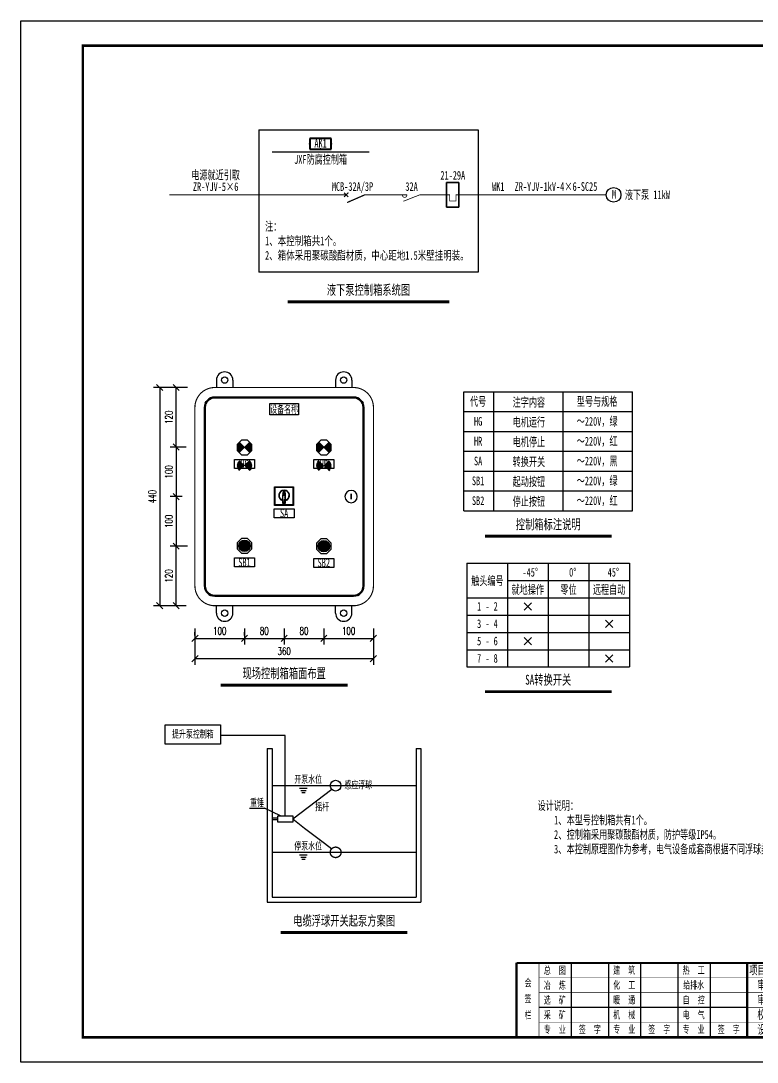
# Model space of a CAD drawing. Header units: millimetres. Extents: x 401220 to 2750366, y -101310 to 943175.
# Drawn here: x 1109105 to 1138805, y 11312 to 53312 of the extents above; entities that cross this region are included whole.
import ezdxf
from ezdxf.enums import TextEntityAlignment as Align

# ---------------------------------------------------------------- set-up
doc = ezdxf.new("R2010")
doc.units = ezdxf.units.MM
for name, pattern in [('事故照明', [800, 600, 0, -200, 0]), ('常规', [20, 10, 0, 10]), ('接地线', [1460, 500, 500, -200, 60, -200])]:
    doc.linetypes.add(name, pattern=pattern)
for name, color, linetype in [('1', 7, 'Continuous'), ('4', 1, 'Continuous'), ('TEXT', 4, 'Continuous'), ('动力平面导线层', 3, '常规'), ('动力平面设备层', 1, 'Continuous'), ('图框', 7, 'Continuous'), ('文字', 7, 'Continuous'), ('标注-照明', 7, 'Continuous'), ('照明平面导线层', 3, 'Continuous'), ('照明平面设备层', 1, 'Continuous'), ('电气-接地设计-接地线', 3, '接地线'), ('高低压系统', 4, 'Continuous')]:
    doc.layers.add(name, color=color, linetype=linetype)
doc.layers.add('CAXA0层', color=7, linetype='Continuous', lineweight=25)
doc.layers.add('SW', color=8, linetype='Continuous', lineweight=20)
doc.styles.add('DIM_FONT', font='txt.shx', dxfattribs={"width": 0.7, "bigfont": 'hzdx.shx'})
doc.styles.add('HZ', font='simsun.ttf', dxfattribs={"width": 0.75})
doc.styles.add('标准', font='NSimSun.ttf', dxfattribs={"width": 0.667})
doc.dimstyles.new('副本 DIM20', dxfattribs={"dimtxt": 300, "dimasz": 2, "dimexe": 250, "dimexo": 300, "dimgap": 150, "dimtad": 1, "dimdec": 4, "dimlfac": 0.05, "dimzin": 0, "dimdsep": 46, "dimtxsty": 'DIM_FONT', "dimblk1": '_DIMX', "dimblk2": '_DIMX', "dimsah": 1, "dimcen": 0.09, "dimadec": 0, "dimazin": 0, "dimtfac": 1, "dimtdec": 4, "dimtix": 1, "dimtmove": 2, "dimatfit": 3, "dimldrblk": '_DIMX', "dimfxl": 250, "dimtolj": 1, "dimtzin": 0, "dimarcsym": 0})

# ---------------------------------------------------------------- blocks, each defined once
blk = doc.blocks.new('_Oblique')
at = {"color": 0, "linetype": 'ByBlock', "lineweight": -2}
blk.add_line((-0.5, -0.5), (0.5, 0.5), dxfattribs=at)
blk = doc.blocks.new('*D156')
at = {"layer": '1', "color": 3, "linetype": 'ByBlock', "lineweight": -2}
for p, q in [((1115446, 38523), (1114459, 38523)), ((1114709, 38523), (1114709, 29723)), ((1115446, 29723), (1114459, 29723))]:
    blk.add_line(p, q, dxfattribs=at)
at = {"layer": 'Defpoints', "color": 0, "linetype": 'ByBlock'}
for p in [(1115746, 38523), (1114709, 29723), (1115746, 29723)]:
    blk.add_point(p, dxfattribs=at)
at = {"layer": '1', "color": 3, "linetype": 'ByBlock', "lineweight": -2, "xscale": 250, "yscale": 250, "zscale": 250}
for p, rotation in [((1114709, 38523), 90), ((1114709, 29723), 270)]:
    blk.add_blockref('_Oblique', p, dxfattribs=dict(at, rotation=rotation))
at = {"layer": '1', "color": 7, "linetype": 'ByBlock', "insert": (1114409, 34123), "char_height": 300, "attachment_point": 5, "rotation": 90, "style": 'DIM_FONT'}
blk.add_mtext('\\A1;440', dxfattribs=at)
blk = doc.blocks.new('_DIMX')
blk.add_line((-150, 0), (150, 0))
at = {"const_width": 50}
blk.add_lwpolyline([(-70, -70), (70, 70)], dxfattribs=at)
blk = doc.blocks.new('*D157')
at = {"layer": '1', "color": 3, "linetype": 'ByBlock', "lineweight": -2}
for p, q in [((1115827, 32123), (1115123, 32123)), ((1115373, 29723), (1115373, 32123)), ((1115769, 29723), (1115123, 29723))]:
    blk.add_line(p, q, dxfattribs=at)
at = {"layer": 'Defpoints', "color": 0, "linetype": 'ByBlock'}
for p in [(1115373, 32123), (1116127, 32123), (1116069, 29723)]:
    blk.add_point(p, dxfattribs=at)
at = {"layer": '1', "color": 3, "linetype": 'ByBlock', "lineweight": -2, "xscale": 250, "yscale": 250, "zscale": 250}
for p, rotation in [((1115373, 32123), 90), ((1115373, 29723), 270)]:
    blk.add_blockref('_Oblique', p, dxfattribs=dict(at, rotation=rotation))
at = {"layer": '1', "color": 7, "linetype": 'ByBlock', "insert": (1115073, 30923), "char_height": 300, "attachment_point": 5, "rotation": 90, "style": 'DIM_FONT'}
blk.add_mtext('\\A1;120', dxfattribs=at)
blk = doc.blocks.new('*D158')
at = {"layer": '1', "color": 3, "linetype": 'ByBlock', "lineweight": -2}
for p, q in [((1115552, 34123), (1115123, 34123)), ((1115373, 34123), (1115373, 32123)), ((1115614, 32123), (1115123, 32123))]:
    blk.add_line(p, q, dxfattribs=at)
at = {"layer": 'Defpoints', "color": 0, "linetype": 'ByBlock'}
for p in [(1115852, 34123), (1115373, 32123), (1115914, 32123)]:
    blk.add_point(p, dxfattribs=at)
at = {"layer": '1', "color": 3, "linetype": 'ByBlock', "lineweight": -2, "xscale": 250, "yscale": 250, "zscale": 250}
for p, rotation in [((1115373, 34123), 90), ((1115373, 32123), 270)]:
    blk.add_blockref('_Oblique', p, dxfattribs=dict(at, rotation=rotation))
at = {"layer": '1', "color": 7, "linetype": 'ByBlock', "insert": (1115073, 33123), "char_height": 300, "attachment_point": 5, "rotation": 90, "style": 'DIM_FONT'}
blk.add_mtext('\\A1;100', dxfattribs=at)
blk = doc.blocks.new('*D159')
at = {"layer": '1', "color": 3, "linetype": 'ByBlock', "lineweight": -2}
for p, q in [((1115552, 36123), (1115123, 36123)), ((1115373, 36123), (1115373, 34123)), ((1115614, 34123), (1115123, 34123))]:
    blk.add_line(p, q, dxfattribs=at)
at = {"layer": 'Defpoints', "color": 0, "linetype": 'ByBlock'}
for p in [(1115852, 36123), (1115373, 34123), (1115914, 34123)]:
    blk.add_point(p, dxfattribs=at)
at = {"layer": '1', "color": 3, "linetype": 'ByBlock', "lineweight": -2, "xscale": 250, "yscale": 250, "zscale": 250}
for p, rotation in [((1115373, 36123), 90), ((1115373, 34123), 270)]:
    blk.add_blockref('_Oblique', p, dxfattribs=dict(at, rotation=rotation))
at = {"layer": '1', "color": 7, "linetype": 'ByBlock', "insert": (1115073, 35123), "char_height": 300, "attachment_point": 5, "rotation": 90, "style": 'DIM_FONT'}
blk.add_mtext('\\A1;100', dxfattribs=at)
blk = doc.blocks.new('*D160')
at = {"layer": '1', "color": 3, "linetype": 'ByBlock', "lineweight": -2}
for p, q in [((1115827, 38523), (1115123, 38523)), ((1115373, 36123), (1115373, 38523)), ((1115769, 36123), (1115123, 36123))]:
    blk.add_line(p, q, dxfattribs=at)
at = {"layer": 'Defpoints', "color": 0, "linetype": 'ByBlock'}
for p in [(1115373, 38523), (1116127, 38523), (1116069, 36123)]:
    blk.add_point(p, dxfattribs=at)
at = {"layer": '1', "color": 3, "linetype": 'ByBlock', "lineweight": -2, "xscale": 250, "yscale": 250, "zscale": 250}
for p, rotation in [((1115373, 38523), 90), ((1115373, 36123), 270)]:
    blk.add_blockref('_Oblique', p, dxfattribs=dict(at, rotation=rotation))
at = {"layer": '1', "color": 7, "linetype": 'ByBlock', "insert": (1115073, 37323), "char_height": 300, "attachment_point": 5, "rotation": 90, "style": 'DIM_FONT'}
blk.add_mtext('\\A1;120', dxfattribs=at)
blk = doc.blocks.new('*D161')
at = {"layer": '1', "color": 3, "linetype": 'ByBlock', "lineweight": -2}
for p, q in [((1119726, 28800), (1119726, 28154)), ((1121327, 28800), (1121327, 28154)), ((1119726, 28404), (1121327, 28404))]:
    blk.add_line(p, q, dxfattribs=at)
at = {"layer": 'Defpoints', "color": 0, "linetype": 'ByBlock'}
for p in [(1119726, 29100), (1121327, 29100), (1121327, 28404)]:
    blk.add_point(p, dxfattribs=at)
at = {"layer": '1', "color": 3, "linetype": 'ByBlock', "lineweight": -2, "xscale": 250, "yscale": 250, "zscale": 250, "rotation": 180}
blk.add_blockref('_Oblique', (1119726, 28404), dxfattribs=at)
at = {"layer": '1', "color": 3, "linetype": 'ByBlock', "lineweight": -2, "xscale": 250, "yscale": 250, "zscale": 250}
blk.add_blockref('_Oblique', (1121327, 28404), dxfattribs=at)
at = {"layer": '1', "color": 7, "linetype": 'ByBlock', "insert": (1120527, 28704), "char_height": 300, "attachment_point": 5, "style": 'DIM_FONT'}
blk.add_mtext('\\A1;80', dxfattribs=at)
blk = doc.blocks.new('*D162')
at = {"layer": '1', "color": 3, "linetype": 'ByBlock', "lineweight": -2}
for p, q in [((1121327, 28800), (1121327, 28154)), ((1123327, 28800), (1123327, 28154)), ((1121327, 28404), (1123327, 28404))]:
    blk.add_line(p, q, dxfattribs=at)
at = {"layer": 'Defpoints', "color": 0, "linetype": 'ByBlock'}
for p in [(1121327, 29100), (1123327, 29100), (1123327, 28404)]:
    blk.add_point(p, dxfattribs=at)
at = {"layer": '1', "color": 3, "linetype": 'ByBlock', "lineweight": -2, "xscale": 250, "yscale": 250, "zscale": 250, "rotation": 180}
blk.add_blockref('_Oblique', (1121327, 28404), dxfattribs=at)
at = {"layer": '1', "color": 3, "linetype": 'ByBlock', "lineweight": -2, "xscale": 250, "yscale": 250, "zscale": 250}
blk.add_blockref('_Oblique', (1123327, 28404), dxfattribs=at)
at = {"layer": '1', "color": 7, "linetype": 'ByBlock', "insert": (1122327, 28704), "char_height": 300, "attachment_point": 5, "style": 'DIM_FONT'}
blk.add_mtext('\\A1;100', dxfattribs=at)
blk = doc.blocks.new('*D163')
at = {"layer": '1', "color": 3, "linetype": 'ByBlock', "lineweight": -2}
for p, q in [((1116127, 28800), (1116127, 27339)), ((1123327, 28800), (1123327, 27339)), ((1116127, 27589), (1123327, 27589))]:
    blk.add_line(p, q, dxfattribs=at)
at = {"layer": 'Defpoints', "color": 0, "linetype": 'ByBlock'}
for p in [(1116127, 29100), (1123327, 29100), (1123327, 27589)]:
    blk.add_point(p, dxfattribs=at)
at = {"layer": '1', "color": 3, "linetype": 'ByBlock', "lineweight": -2, "xscale": 250, "yscale": 250, "zscale": 250, "rotation": 180}
blk.add_blockref('_Oblique', (1116127, 27589), dxfattribs=at)
at = {"layer": '1', "color": 3, "linetype": 'ByBlock', "lineweight": -2, "xscale": 250, "yscale": 250, "zscale": 250}
blk.add_blockref('_Oblique', (1123327, 27589), dxfattribs=at)
at = {"layer": '1', "color": 7, "linetype": 'ByBlock', "insert": (1119727, 27889), "char_height": 300, "attachment_point": 5, "style": 'DIM_FONT'}
blk.add_mtext('\\A1;360', dxfattribs=at)
blk = doc.blocks.new('*D164')
at = {"layer": '1', "color": 3, "linetype": 'ByBlock', "lineweight": -2}
for p, q in [((1116127, 28516), (1116127, 28654)), ((1118127, 28516), (1118127, 28654)), ((1116127, 28404), (1118127, 28404))]:
    blk.add_line(p, q, dxfattribs=at)
at = {"layer": 'Defpoints', "color": 0, "linetype": 'ByBlock'}
for p in [(1116127, 28216), (1118127, 28404), (1118127, 28216)]:
    blk.add_point(p, dxfattribs=at)
at = {"layer": '1', "color": 3, "linetype": 'ByBlock', "lineweight": -2, "xscale": 250, "yscale": 250, "zscale": 250, "rotation": 180}
blk.add_blockref('_Oblique', (1116127, 28404), dxfattribs=at)
at = {"layer": '1', "color": 3, "linetype": 'ByBlock', "lineweight": -2, "xscale": 250, "yscale": 250, "zscale": 250}
blk.add_blockref('_Oblique', (1118127, 28404), dxfattribs=at)
at = {"layer": '1', "color": 7, "linetype": 'ByBlock', "insert": (1117127, 28704), "char_height": 300, "attachment_point": 5, "style": 'DIM_FONT'}
blk.add_mtext('\\A1;100', dxfattribs=at)
blk = doc.blocks.new('*D165')
at = {"layer": '1', "color": 3, "linetype": 'ByBlock', "lineweight": -2}
for p, q in [((1118125, 28800), (1118125, 28154)), ((1119726, 28800), (1119726, 28154)), ((1118125, 28404), (1119726, 28404))]:
    blk.add_line(p, q, dxfattribs=at)
at = {"layer": 'Defpoints', "color": 0, "linetype": 'ByBlock'}
for p in [(1118125, 29100), (1119726, 29100), (1119726, 28404)]:
    blk.add_point(p, dxfattribs=at)
at = {"layer": '1', "color": 3, "linetype": 'ByBlock', "lineweight": -2, "xscale": 250, "yscale": 250, "zscale": 250, "rotation": 180}
blk.add_blockref('_Oblique', (1118125, 28404), dxfattribs=at)
at = {"layer": '1', "color": 3, "linetype": 'ByBlock', "lineweight": -2, "xscale": 250, "yscale": 250, "zscale": 250}
blk.add_blockref('_Oblique', (1119726, 28404), dxfattribs=at)
at = {"layer": '1', "color": 7, "linetype": 'ByBlock', "insert": (1118925, 28704), "char_height": 300, "attachment_point": 5, "style": 'DIM_FONT'}
blk.add_mtext('\\A1;80', dxfattribs=at)
blk = doc.blocks.new('PLA1')
at = {"color": 0, "linetype": 'ByBlock', "lineweight": -2}
for p, q in [((-500, 500), (-500, 0)), ((500, 500), (-500, 500)), ((500, 0), (500, 500)), ((-500, 0), (500, 0))]:
    blk.add_line(p, q, dxfattribs=at)
for p in [(0, 500), (-500, 250), (0, 0), (500, 250)]:
    blk.add_point(p, dxfattribs=at)
blk = doc.blocks.new('JJH')
at = {"color": 3, "linetype": '常规', "lineweight": 35}
for p, q in [((-500, -500), (-500, 0)), ((500, 0), (-500, 0)), ((500, -500), (500, 0)), ((-500, -500), (500, -500))]:
    blk.add_line(p, q, dxfattribs=at)
at = {"color": 3, "linetype": '常规', "lineweight": 35, "const_width": 30}
blk.add_lwpolyline([(0, 100), (0, -125), (-250, -125), (-250, -375), (0, -375), (0, -600)], dxfattribs=at)
blk = doc.blocks.new('GGF')
at = {"layer": '照明平面导线层', "color": 3, "linetype": '常规', "lineweight": 25, "ltscale": 2, "const_width": 30}
for points in [[(0, 0), (0, -365)], [(0, -1065), (-261, -402)], [(0, -365), (0, -544)], [(0, -1065), (0, -1429)]]:
    blk.add_lwpolyline(points, dxfattribs=at)
blk.add_lwpolyline([(0, -544, -1.122007), (0, -365, -1.343832)], format="xyb", dxfattribs=at)
blk = doc.blocks.new('DYDQ0201')
at = {"color": 0}
for points, const_width in [([(0, 0), (0, -3.75)], 0.3), ([(0, -11.25), (-3.11, -4.12)], 0.5), ([(0.86, -4.61), (-0.86, -2.89)], 0.5), ([(-0.86, -4.61), (0.86, -2.89)], 0.5), ([(0, -11.25), (0, -15)], 0.3)]:
    blk.add_lwpolyline(points, dxfattribs=dict(at, const_width=const_width))
blk = doc.blocks.new('3')
at = {"layer": 'TEXT', "color": 7, "lineweight": 25, "style": 'HZ', "width": 0.75}
for s, height, p in [('铜陵有色设计研究院有限责任公司', 400, (221501, 249018)), ('Tongling Nonferrous Design and Research Institute Co.,Ltd.', 200, (221613, 248659))]:
    blk.add_text(s, height=height, dxfattribs=at).set_placement(p)
blk = doc.blocks.new('铜陵有色图签02')
at = {"layer": '图框', "linetype": 'Continuous', "lineweight": 50}
for p, q in [((-38401, 3003), (-38401, 1)), ((-29100, 3001), (-29100, 0))]:
    blk.add_line(p, q, dxfattribs=at)
at = {"layer": '图框', "color": 7, "linetype": 'Continuous', "lineweight": 25}
for p, q in [((-36201, 3010), (-36201, 9)), ((-34701, 3010), (-34701, 9)), ((-33401, 3017), (-33401, 16)), ((-31901, 3017), (-31901, 16)), ((-30601, 3017), (-30601, 16)), ((-29100, 1201), (-37501, 1201))]:
    blk.add_line(p, q, dxfattribs=at)
at = {"layer": '图框', "color": 7, "linetype": 'Continuous', "lineweight": 35}
for p, q in [((-27300, 3001), (-27300, 1)), ((-21600, 1197), (-21600, -3)), ((-17100, 1200), (-17100, 0)), ((-15450, 0), (-15450, 1200)), ((-14550, 1200), (-14550, 0)), ((-12000, 1201), (-12000, 1)), ((-6900, 1202), (-6900, 2))]:
    blk.add_line(p, q, dxfattribs=at)
at = {"layer": '图框', "lineweight": 25}
blk.add_line((-17723, 1830), (-13223, 1830), dxfattribs=at)
at = {"layer": '图框', "lineweight": 70, "const_width": 70}
blk.add_lwpolyline([(-17980, 3001), (0, 3001), (-38401, 3001)], dxfattribs=at)
at = {"layer": '图框', "color": 7, "linetype": 'Continuous', "lineweight": 25, "const_width": 25}
for points in [[(-37501, 3000), (-37501, 0)], [(-25800, 3001), (-25800, 1)], [(-24300, 3001), (-24300, 1)], [(-23100, 2401), (-37501, 2401)], [(-23100, 1801), (-37501, 1801)], [(-23100, 1201), (-29100, 1201)], [(-602, 943), (-932, 371), (-272, 371), (-602, 943)], [(-12900, 600), (-18000, 600), (-37501, 600)]]:
    blk.add_lwpolyline(points, dxfattribs=at)
at = {"layer": '图框', "linetype": 'Continuous', "lineweight": 50, "const_width": 50}
for points in [[(-23100, 3001), (-23100, 1)], [(-18000, 3000), (-18000, 0)]]:
    blk.add_lwpolyline(points, dxfattribs=at)
at = {"layer": '图框', "lineweight": 50, "const_width": 50}
for points in [[(-12900, 3001), (-12900, 1)], [(-7800, 3001), (-7800, 1)], [(0, 3000), (0, 0)], [(-23100, 1200), (0, 1200)]]:
    blk.add_lwpolyline(points, dxfattribs=at)
at = {"layer": '图框', "lineweight": 25, "const_width": 35}
blk.add_lwpolyline([(-17723, 1930), (-13223, 1930)], dxfattribs=at)
at = {"layer": '图框', "color": 7, "linetype": 'Continuous', "lineweight": 35, "const_width": 25}
blk.add_lwpolyline([(-1200, 1201), (-1200, 0)], dxfattribs=at)
at = {"layer": '图框', "linetype": 'Continuous', "lineweight": 70, "const_width": 70}
blk.add_lwpolyline([(-38401, 1), (0, 0)], dxfattribs=at)
at = {"layer": '图框', "lineweight": 25}
blk.add_blockref('3', (-228268, -246986), dxfattribs=at)
at = {"layer": 'TEXT', "color": 7, "lineweight": 25, "style": '标准', "width": 0.667}
for s, height, p in [('项目负责人', 350, (-28197, 2541)), ('总  图', 300, (-36862, 2555)), ('建  筑', 300, (-34062, 2562)), ('热  工', 300, (-31262, 2562)), ('会', 300, (-37942, 2054)), ('冶  炼', 300, (-36862, 1955)), ('化  工', 300, (-34062, 1962)), ('给排水', 300, (-31262, 1962)), ('审  定', 350, (-28197, 1941)), ('签', 300, (-37942, 1404)), ('选  矿', 300, (-36862, 1355)), ('暖  通', 300, (-34062, 1362)), ('自  控', 300, (-31262, 1362)), ('审  核', 350, (-28197, 1341)), ('栏', 300, (-37942, 754)), ('采  矿', 300, (-36862, 754)), ('机  械', 300, (-34062, 761)), ('电  气', 300, (-31262, 761)), ('校  对', 350, (-28197, 741)), ('项目编号', 350, (-22343, 730)), ('专业', 350, (-17559, 730)), ('比例', 350, (-15009, 730)), ('所属', 350, (-12438, 730)), ('图号', 350, (-7339, 495)), ('专  业', 300, (-36862, 170)), ('签  字', 300, (-35449, 170)), ('专  业', 300, (-34062, 177)), ('签  字', 300, (-32649, 177)), ('专  业', 300, (-31262, 177)), ('签  字', 300, (-29849, 177)), ('设  计', 350, (-28197, 139)), ('设计阶段', 350, (-22343, 130)), ('图幅', 350, (-17559, 130)), ('日期', 350, (-15009, 130)), ('图号', 350, (-12438, 130))]:
    blk.add_text(s, height=height, dxfattribs=at).set_placement(p, align=Align.CENTER)

msp = doc.modelspace()

# ---------------------------------------------------------------- hatches: boundary and pattern name
at = {"linetype": 'ByBlock', "lineweight": 25}
h = msp.add_hatch(dxfattribs=at)
h.set_pattern_fill('ANSI31', color=3, scale=184.8, style=0)
h.set_pattern_definition([(45, (553724.987, 38302), (-16.3341666, 16.3341666), [])])
h.paths.add_polyline_path([(1118127.34638, 36107.03767), (1117918.4427, 36316.28851, 0.1991281417), (1117831.66638, 36107.03767, 0.1986966109), (1117918.09554, 35898.13399)])
h.paths.add_polyline_path([(1118336.59722, 36315.94135), (1118127.34638, 36107.03767), (1118336.25006, 35897.78683, 0.1991281417), (1118423.02638, 36107.03767, 0.1986966109)])
h = msp.add_hatch(dxfattribs=at)
h.set_pattern_fill('ANSI31', color=1, scale=184.8, style=0)
h.set_pattern_definition([(45, (558314.84, 38302), (-16.3341666, 16.3341666), [])])
h.paths.add_polyline_path([(1121327.34638, 36107.03767), (1121118.4427, 36316.28851, 0.1991281417), (1121031.66638, 36107.03767, 0.1986966109), (1121118.09554, 35898.13399)])
h.paths.add_polyline_path([(1121536.59722, 36315.94135), (1121327.34638, 36107.03767), (1121536.25006, 35897.78683, 0.1991281417), (1121623.02638, 36107.03767, 0.1986966109)])
h = msp.add_hatch(dxfattribs=at)
h.set_pattern_fill('ANSI31', color=3, scale=184.8, style=0)
h.set_pattern_definition([(45, (553724.987, 37566.975), (-16.3341666, 16.3341666), [])])
h.paths.add_polyline_path([(1118127.34638, 35372.01345), (1117918.4427, 35581.26429, 0.1991281417), (1117831.66638, 35372.01345, 0.1986966109), (1117918.09554, 35163.10977)])
h.paths.add_polyline_path([(1118336.59722, 35580.91713), (1118127.34638, 35372.01345), (1118336.25006, 35162.76261, 0.1991281417), (1118423.02638, 35372.01345, 0.1986966109)])
h = msp.add_hatch(dxfattribs=at)
h.set_pattern_fill('ANSI31', color=1, scale=184.8, style=0)
h.set_pattern_definition([(45, (558314.84, 37566.975), (-16.3341666, 16.3341666), [])])
h.paths.add_polyline_path([(1121327.34638, 35372.01345), (1121118.4427, 35581.26429, 0.1991281417), (1121031.66638, 35372.01345, 0.1986966109), (1121118.09554, 35163.10977)])
h.paths.add_polyline_path([(1121536.59722, 35580.91713), (1121327.34638, 35372.01345), (1121536.25006, 35162.76261, 0.1991281417), (1121623.02638, 35372.01345, 0.1986966109)])
at = {"layer": '文字', "linetype": 'ByBlock', "ltscale": 0.2}
h = msp.add_hatch(dxfattribs=at)
h.set_pattern_fill('ANSI31', color=0, scale=308, style=0)
h.set_pattern_definition([(45, (-2244378.605, 1407110.807), (-27.22361108, 27.22361108), [])])
edge = h.paths.add_edge_path()
edge.add_line((1119786.93805, 33859.42848), (1119786.93805, 34134.7265))
edge.add_line((1119662.23495, 34134.72602), (1119662.23495, 33859.42848))
edge.add_arc((1118890.55359, 34134.72602), 896.38446, 359.999999999, 366.231131725)
edge.add_arc((1119306.37569, 34180.12737), 478.09114, 6.231131716, 14.766974325)
edge.add_arc((1119565.26844, 34248.37017), 210.3552, 14.766974338, 32.471625258)
edge.add_arc((1119724.5865, 34349.75608), 21.51308, 32.47162527, 90.000000016)
edge.add_arc((1119724.5865, 34349.75608), 21.51308, 90.000000007, 147.528374752)
edge.add_arc((1119883.90456, 34248.37017), 210.3552, 147.528374742, 165.233025662)
edge.add_arc((1120142.79731, 34180.12737), 478.09114, 165.233025662, 173.76886827)
edge.add_arc((1120558.61941, 34134.72602), 896.38446, 173.768868275, 180.000000001)
edge.add_line((1119662.23495, 33859.42848), (1119786.93805, 33859.42848))
at = {"layer": '电气-接地设计-接地线', "linetype": 'ByBlock', "ltscale": 0.2}
h = msp.add_hatch(color=3, dxfattribs=at)
edge = h.paths.add_edge_path()
edge.add_arc((1118127.34638, 32138.07546), 230.34819, 0, 360)
h = msp.add_hatch(color=1, dxfattribs=at)
edge = h.paths.add_edge_path()
edge.add_arc((1121327.34638, 32122.55785), 230.34819, 0, 360)

# ---------------------------------------------------------------- linework, layer by layer
at = {"color": 0, "lineweight": -3, "ltscale": 100}
for p, q in [((1118705.19918, 48911.10883), (1127550.05557, 48911.10883)), ((1118705.19918, 48911.10883), (1118705.19919, 43171.98023)), ((1127550.05557, 48911.10883), (1127550.05557, 43171.98023)), ((1127550.05557, 43171.98023), (1118705.19919, 43171.98023))]:
    msp.add_line(p, q, dxfattribs=at)
at = {"color": 3, "linetype": 'ByBlock', "lineweight": 25}
for p, q in [((1118336.59722, 36315.94135), (1117918.09554, 35898.13399)), ((1118336.25006, 35897.78683), (1117918.4427, 36316.28851))]:
    msp.add_line(p, q, dxfattribs=at)
at = {"color": 1, "linetype": 'ByBlock', "lineweight": 25}
for p, q in [((1121536.59722, 36315.94135), (1121118.09554, 35898.13399)), ((1121536.25006, 35897.78683), (1121118.4427, 36316.28851))]:
    msp.add_line(p, q, dxfattribs=at)
at = {"color": 0, "linetype": 'ByBlock', "lineweight": 25}
for p, q in [((1119662.23495, 34134.72602), (1119662.23495, 33859.42848)), ((1119786.93805, 33859.42848), (1119786.93805, 34134.7265)), ((1119662.23495, 33859.42848), (1119786.93805, 33859.42848))]:
    msp.add_line(p, q, dxfattribs=at)
for p, q in [((1119770.17468, 24480.81408), (1117162.46447, 24480.81408)), ((1119770.17468, 21247.50751), (1119770.17468, 24480.81408)), ((1119045.0621, 23964.47448), (1119045.0621, 17764.47448)), ((1119045.0621, 23964.47448), (1119245.0621, 23964.47448)), ((1119245.0621, 23964.47448), (1119245.0621, 17964.47448)), ((1125045.0621, 23964.47448), (1125045.0621, 17964.47448)), ((1125045.0621, 23964.47448), (1125245.0621, 23964.47448)), ((1125245.0621, 23964.47448), (1125245.0621, 17764.47448)), ((1119245.0621, 22464.47448), (1125045.0621, 22464.47448)), ((1120074.25398, 21119.98637), (1121645.11043, 22317.47504)), ((1119466.09539, 21148.4686), (1119245.0621, 21148.4686)), ((1119466.09539, 21088.35157), (1119245.0621, 21088.35157)), ((1119245.0621, 19775.49826), (1125045.0621, 19775.49826)), ((1119045.0621, 17764.47448), (1125245.0621, 17764.47448)), ((1119245.0621, 17964.47448), (1125045.0621, 17964.47448))]:
    msp.add_line(p, q)
at = {"color": 0}
for p in [(1118327.65247, 21562.82315), (1119579.60889, 21247.50751)]:
    msp.add_line(p, (1118935.69611, 21562.82315), dxfattribs=at)
at = {"linetype": '事故照明'}
msp.add_line((1120074.25398, 21119.98637), (1121645.11043, 19922.4977), dxfattribs=at)
at = {"color": 4, "linetype": 'ByBlock', "lineweight": 35, "const_width": 30}
msp.add_lwpolyline([(1126177.81359, 46294.47445), (1126402.81359, 46294.47445)], dxfattribs=at)
at = {"color": 252, "linetype": 'ByBlock', "lineweight": 50}
for points in [[(1116927.34638, 38122.55785, 0.4142135624), (1116527.34638, 37722.55785)], [(1122927.34638, 37722.55785, 0.4142135624), (1122527.34638, 38122.55785)], [(1116527.34638, 30522.55785, 0.4142135624), (1116927.34638, 30122.55785)], [(1122527.34638, 30122.55785, 0.4142135624), (1122927.34638, 30522.55785)]]:
    msp.add_lwpolyline(points, format="xyb", dxfattribs=at)
for points in [[(1116927.34638, 38122.55785), (1122527.34638, 38122.55785)], [(1116527.34638, 30522.55785), (1116527.34638, 37722.55785)], [(1122927.34638, 37722.55785), (1122927.34638, 30522.55785)], [(1122527.34638, 30122.55785), (1116927.34638, 30122.55785)]]:
    msp.add_lwpolyline(points, dxfattribs=at)
at = {"color": 0, "linetype": 'ByBlock', "lineweight": 25}
for points in [[(1119147.71343, 37872.55785), (1120306.97933, 37872.55785), (1120306.97933, 37416.53175), (1119147.71343, 37416.53175)], [(1117728.28239, 35615.72804), (1118526.41037, 35615.72804), (1118526.41037, 35252.90829), (1117728.28239, 35252.90829)], [(1120928.28239, 35615.72804), (1121726.41037, 35615.72804), (1121726.41037, 35252.90829), (1120928.28239, 35252.90829)], [(1119343.41324, 34516.48655), (1120105.84784, 34516.48655), (1120105.84784, 33764.21463), (1119343.41324, 33764.21463)], [(1119326.92447, 33631.24822), (1120125.05245, 33631.24822), (1120125.05245, 33268.42846), (1119326.92447, 33268.42846)], [(1117728.28239, 31646.7684), (1118526.41037, 31646.7684), (1118526.41037, 31283.94864), (1117728.28239, 31283.94864)], [(1120928.28239, 31631.25079), (1121726.41037, 31631.25079), (1121726.41037, 31268.43104), (1120928.28239, 31268.43104)]]:
    msp.add_lwpolyline(points, close=True, dxfattribs=at)
at = {"color": 3, "linetype": 'ByBlock', "lineweight": 25}
msp.add_lwpolyline([(1118004.87171, 36402.71767), (1117831.66638, 36229.51233), (1117831.66638, 35984.563), (1118004.87171, 35811.35767), (1118249.82105, 35811.35767), (1118423.02638, 35984.563), (1118423.02638, 36229.51233), (1118249.82105, 36402.71767)], close=True, dxfattribs=at)
at = {"color": 1, "linetype": 'ByBlock', "lineweight": 25}
msp.add_lwpolyline([(1121204.87171, 36402.71767), (1121031.66638, 36229.51233), (1121031.66638, 35984.563), (1121204.87171, 35811.35767), (1121449.82105, 35811.35767), (1121623.02638, 35984.563), (1121623.02638, 36229.51233), (1121449.82105, 36402.71767)], close=True, dxfattribs=at)
at = {"color": 0, "linetype": 'ByBlock', "lineweight": 25}
msp.add_lwpolyline([(1119786.93805, 34134.72602), (1119781.64234, 34232.01915), (1119768.67571, 34301.98728, 0.077405152), (1119742.73617, 34361.30606), (1119724.5865, 34371.26916), (1119706.43684, 34361.30606), (1119680.4973, 34301.98728, 0.0372618705), (1119667.53067, 34232.01915), (1119662.23495, 34134.72602)], format="xyb", dxfattribs=at)
at = {"color": 3, "linetype": 'ByBlock', "const_width": 64}
msp.add_lwpolyline([(1122427.60263, 34242.3785), (1122427.60263, 34006.41421)], dxfattribs=at)
at = {"linetype": 'ByBlock', "lineweight": 25}
for points in [[(1118004.87171, 32433.75803), (1117831.66638, 32260.55269), (1117831.66638, 32015.60336), (1118004.87171, 31842.39803), (1118249.82105, 31842.39803), (1118423.02638, 32015.60336), (1118423.02638, 32260.55269), (1118249.82105, 32433.75803)], [(1121204.87171, 32418.24042), (1121031.66638, 32245.03509), (1121031.66638, 32000.08575), (1121204.87171, 31826.88042), (1121449.82105, 31826.88042), (1121623.02638, 32000.08575), (1121623.02638, 32245.03509), (1121449.82105, 32418.24042)]]:
    msp.add_lwpolyline(points, close=True, dxfattribs=at)
at = {"color": 4}
msp.add_lwpolyline([(1114923.53562, 24921.99229), (1117162.46447, 24921.99229), (1117162.46447, 24141.5218), (1114923.53562, 24141.5218)], close=True, dxfattribs=at)
at = {"color": 3}
msp.add_lwpolyline([(1119466.09539, 21247.50751), (1120074.25398, 21247.50751), (1120074.25398, 20992.46523), (1119466.09539, 20992.46523)], close=True, dxfattribs=at)
at = {"color": 1, "lineweight": 30, "ltscale": 100}
msp.add_circle((1133016.54628, 46294.47445), 295.9, dxfattribs=at)
msp.add_circle((1121803.14506, 22464.47448), 215.83275)
at = {"linetype": '事故照明'}
msp.add_circle((1121803.14506, 19775.49826), 215.83275, dxfattribs=at)
at = {"color": 0, "linetype": 'ByBlock', "lineweight": 25}
for radius, start, end in [(216.4831, 286.739478671, 253.260521329), (200.7336, 288.096502459, 251.903497541)]:
    msp.add_arc((1119724.5865, 34170.53555), radius, start, end, dxfattribs=at)
at = {"color": 3, "linetype": 'ByBlock'}
for start, end in [(90, 270), (270, 90)]:
    msp.add_arc((1122427.34638, 34122.55785), 250, start, end, dxfattribs=at)
at = {"layer": '4', "color": 0, "linetype": 'ByBlock'}
for p, q in [((1116997.34638, 38822.55785), (1116997.34638, 38522.55785)), ((1117657.34638, 38822.55785), (1117657.34638, 38522.55785)), ((1121797.34638, 38822.55785), (1121797.34638, 38522.55785)), ((1122457.34638, 38822.55785), (1122457.34638, 38522.55785)), ((1116997.34638, 29422.55785), (1116997.34638, 29722.55785)), ((1117657.34638, 29422.55785), (1117657.34638, 29722.55785)), ((1121797.34638, 29422.55785), (1121797.34638, 29722.55785)), ((1122457.34638, 29422.55785), (1122457.34638, 29722.55785))]:
    msp.add_line(p, q, dxfattribs=at)
at = {"layer": '4', "color": 0, "linetype": 'ByBlock', "const_width": 45}
for points in [[(1116927.34638, 38522.55785, 0.4142135624), (1116127.34638, 37722.55785)], [(1123327.34638, 37722.55785, 0.4142135624), (1122527.34638, 38522.55785)], [(1116127.34638, 30522.55785, 0.4142135624), (1116927.34638, 29722.55785)], [(1122527.34638, 29722.55785, 0.4142135624), (1123327.34638, 30522.55785)]]:
    msp.add_lwpolyline(points, format="xyb", dxfattribs=at)
for points in [[(1116927.34638, 38522.55785), (1122527.34638, 38522.55785)], [(1116127.34638, 30522.55785), (1116127.34638, 37722.55785)], [(1123327.34638, 37722.55785), (1123327.34638, 30522.55785)], [(1122527.34638, 29722.55785), (1116927.34638, 29722.55785)]]:
    msp.add_lwpolyline(points, dxfattribs=at)
at = {"layer": '4', "color": 0, "linetype": 'ByBlock'}
for centre in [(1117327.34638, 38822.55785), (1122127.34638, 38822.55785), (1117327.34638, 29422.55785), (1122127.34638, 29422.55785)]:
    msp.add_circle(centre, 130, dxfattribs=at)
for centre, start, end in [((1117327.34638, 38822.55785), 0, 180), ((1122127.34638, 38822.55785), 0, 180), ((1117327.34638, 29422.55785), 180, 0), ((1122127.34638, 29422.55785), 180, 0)]:
    msp.add_arc(centre, 330, start, end, dxfattribs=at)
at = {"layer": 'CAXA0层', "color": 0, "linetype": 'Continuous', "lineweight": 30}
msp.add_line((1119240.26201, 48031.72214), (1123152.39982, 48031.72214), dxfattribs=at)
at = {"layer": 'CAXA0层', "color": 2, "linetype": 'Continuous', "lineweight": 40}
msp.add_line((1119874.48209, 42006.98023), (1126380.77267, 42006.98023), dxfattribs=at)
at = {"layer": 'CAXA0层', "color": 2, "linetype": 'Continuous', "lineweight": 0}
msp.add_line((1119874.48209, 41941.4973), (1126380.77267, 41941.4973), dxfattribs=at)
at = {"layer": 'CAXA0层', "color": 2, "linetype": 'ByBlock', "lineweight": 40}
for p, q in [((1127828.94386, 32550.8292), (1132927.08915, 32550.8292)), ((1117178.50147, 26544.91088), (1122276.64676, 26544.91088)), ((1127828.94386, 26281.47531), (1132927.08915, 26281.47531)), ((1119595.98946, 16563.30253), (1124694.13475, 16563.30253))]:
    msp.add_line(p, q, dxfattribs=at)
at = {"layer": 'CAXA0层', "color": 2, "linetype": 'ByBlock', "lineweight": 0}
for p, q in [((1127828.94386, 32485.34627), (1132927.08915, 32485.34627)), ((1117178.50147, 26479.42796), (1122276.64676, 26479.42796)), ((1127828.94386, 26215.99238), (1132927.08915, 26215.99238)), ((1119595.98946, 16497.81961), (1124694.13475, 16497.81961))]:
    msp.add_line(p, q, dxfattribs=at)
at = {"layer": 'SW', "color": 7, "linetype": 'ByBlock', "lineweight": 25}
for p, q in [((1126978.01651, 38352.55785), (1128178.01651, 38352.55785)), ((1126978.01651, 37552.55785), (1126978.01651, 38352.55785)), ((1128178.01651, 38352.55785), (1130978.01651, 38352.55785)), ((1128178.01651, 37552.55785), (1128178.01651, 38352.55785)), ((1130978.01651, 37552.55785), (1130978.01651, 38352.55785)), ((1130978.01651, 38352.55785), (1133778.01651, 38352.55785)), ((1133778.01651, 37552.55785), (1133778.01651, 38352.55785)), ((1126978.01651, 36752.55785), (1126978.01651, 37552.55785)), ((1126978.01651, 37552.55785), (1128178.01651, 37552.55785)), ((1128178.01651, 36752.55785), (1128178.01651, 37552.55785)), ((1128178.01651, 37552.55785), (1130978.01651, 37552.55785)), ((1130978.01651, 36752.55785), (1130978.01651, 37552.55785)), ((1130978.01651, 37552.55785), (1133778.01651, 37552.55785)), ((1133778.01651, 36752.55785), (1133778.01651, 37552.55785)), ((1133778.01651, 36752.55785), (1133778.01651, 37552.55785)), ((1126978.01651, 35952.55785), (1126978.01651, 36752.55785)), ((1126978.01651, 36752.55785), (1128178.01651, 36752.55785)), ((1128178.01651, 35952.55785), (1128178.01651, 36752.55785)), ((1128178.01651, 36752.55785), (1130978.01651, 36752.55785)), ((1130978.01651, 35952.55785), (1130978.01651, 36752.55785)), ((1130978.01651, 36752.55785), (1133778.01651, 36752.55785)), ((1133778.01651, 35952.55785), (1133778.01651, 36752.55785)), ((1133778.01651, 35952.55785), (1133778.01651, 36752.55785)), ((1126978.01651, 35952.55785), (1128178.01651, 35952.55785)), ((1126978.01651, 35152.55785), (1126978.01651, 35952.55785)), ((1128178.01651, 35952.55785), (1130978.01651, 35952.55785)), ((1128178.01651, 35152.55785), (1128178.01651, 35952.55785)), ((1130978.01651, 35152.55785), (1130978.01651, 35952.55785)), ((1130978.01651, 35952.55785), (1133778.01651, 35952.55785)), ((1133778.01651, 35152.55785), (1133778.01651, 35952.55785)), ((1133778.01651, 35152.55785), (1133778.01651, 35952.55785)), ((1126978.01651, 34352.55785), (1126978.01651, 35152.55785)), ((1126978.01651, 35152.55785), (1128178.01651, 35152.55785)), ((1128178.01651, 34352.55785), (1128178.01651, 35152.55785)), ((1128178.01651, 35152.55785), (1130978.01651, 35152.55785)), ((1130978.01651, 34352.55785), (1130978.01651, 35152.55785)), ((1130978.01651, 35152.55785), (1133778.01651, 35152.55785)), ((1133778.01651, 34352.55785), (1133778.01651, 35152.55785)), ((1133778.01651, 34352.55785), (1133778.01651, 35152.55785)), ((1126978.01651, 34352.55785), (1128178.01651, 34352.55785)), ((1126978.01651, 33552.55785), (1126978.01651, 34352.55785)), ((1128178.01651, 34352.55785), (1130978.01651, 34352.55785)), ((1128178.01651, 33552.55785), (1128178.01651, 34352.55785)), ((1130978.01651, 34352.55785), (1133778.01651, 34352.55785)), ((1130978.01651, 33552.55785), (1130978.01651, 34352.55785)), ((1133778.01651, 33552.55785), (1133778.01651, 34352.55785)), ((1126978.01651, 33552.55785), (1128178.01651, 33552.55785)), ((1128178.01651, 33552.55785), (1130978.01651, 33552.55785)), ((1130978.01651, 33552.55785), (1133778.01651, 33552.55785)), ((1127099.25298, 31440.1297), (1133656.78003, 31440.1297)), ((1127099.25298, 31440.1297), (1127099.25298, 27251.0762)), ((1128738.63475, 31440.1297), (1128738.63475, 27251.0762)), ((1130378.01651, 31440.1297), (1130378.01651, 27251.0762)), ((1132017.39827, 31440.1297), (1132017.39827, 27251.0762)), ((1133656.78003, 31440.1297), (1133656.78003, 27251.0762)), ((1128738.63475, 30741.95412), (1133656.78003, 30741.95412)), ((1127099.25298, 30043.77853), (1133656.78003, 30043.77853)), ((1129410.22022, 29841.04257), (1129706.43103, 29544.83176)), ((1129410.22022, 29544.83176), (1129706.43103, 29841.04257)), ((1127099.25298, 29345.60295), (1133656.78003, 29345.60295)), ((1132688.98374, 29142.86699), (1132985.19456, 28846.65618)), ((1132688.98374, 28846.65618), (1132985.19456, 29142.86699)), ((1127099.25298, 28647.42737), (1133656.78003, 28647.42737)), ((1129410.22022, 28444.69141), (1129706.43103, 28148.48059)), ((1129410.22022, 28148.48059), (1129706.43103, 28444.69141)), ((1127099.25298, 27949.25178), (1133656.78003, 27949.25178)), ((1132688.98374, 27746.51582), (1132985.19456, 27450.30501)), ((1132688.98374, 27450.30501), (1132985.19456, 27746.51582)), ((1127099.25298, 27251.0762), (1133656.78003, 27251.0762)), ((1127099.25298, 27251.0762), (1133656.78003, 27251.0762)), ((1127099.25298, 27251.0762), (1133656.78003, 27251.0762))]:
    msp.add_line(p, q, dxfattribs=at)
at = {"layer": '动力平面设备层', "color": 0, "linetype": 'ByBlock', "lineweight": -3, "ltscale": 100}
for p, q in [((1120351.51617, 22358.69567), (1120661.05936, 22358.69567)), ((1120393.22606, 22274.48119), (1120619.34947, 22274.48119)), ((1120434.93596, 22190.26672), (1120577.63958, 22190.26672)), ((1120351.51617, 19669.71946), (1120661.05936, 19669.71946)), ((1120393.22606, 19585.50498), (1120619.34947, 19585.50498)), ((1120434.93596, 19501.29051), (1120577.63958, 19501.29051))]:
    msp.add_line(p, q, dxfattribs=at)
at = {"layer": '图框', "linetype": 'Continuous', "lineweight": 100, "const_width": 100}
msp.add_lwpolyline([(1111605.1661, 12312.0058), (1167505.1661, 12312.0058), (1167505.1661, 52312.0058), (1111605.1661, 52312.0058)], close=True, dxfattribs=at)
at = {"layer": '文字', "color": 4, "linetype": 'ByBlock', "lineweight": 25, "const_width": 30}
for points in [[(1123355.16622, 46294.44375), (1124131.39949, 46294.47445)], [(1125560.57226, 46294.47445), (1126177.81359, 46294.47445)], [(1126877.81359, 46294.47445), (1132720.64628, 46294.47445)]]:
    msp.add_lwpolyline(points, dxfattribs=at)
at = {"layer": '标注-照明', "color": 0, "linetype": 'ByBlock'}
msp.add_lwpolyline([(1119369.7705, 34496.70393), (1120079.4025, 34496.70393), (1120079.4025, 33787.07193), (1119369.7705, 33787.07193)], close=True, dxfattribs=at)
at = {"layer": '照明平面设备层', "color": 0, "lineweight": -3, "ltscale": 100}
msp.add_lwpolyline([(1109105.1661, 53312.0058), (1168505.1661, 53312.0058), (1168505.1661, 11312.0058), (1109105.1661, 11312.0058)], close=True, dxfattribs=at)
at = {"layer": '照明平面设备层', "color": 130, "lineweight": -3, "const_width": 30}
for points in [[(1115089.26666, 46294.43931), (1120757.96836, 46294.43931)], [(1120757.96836, 46294.43931), (1121855.16622, 46294.43931)]]:
    msp.add_lwpolyline(points, dxfattribs=at)
at = {"layer": '电气-接地设计-接地线', "color": 3, "linetype": 'ByBlock', "ltscale": 0.2}
msp.add_circle((1118127.34638, 32138.07546), 230.34819, dxfattribs=at)
at = {"layer": '电气-接地设计-接地线', "color": 1, "linetype": 'ByBlock', "ltscale": 0.2}
msp.add_circle((1121327.34638, 32122.55785), 230.34819, dxfattribs=at)

# ---------------------------------------------------------------- block references
at = {"layer": '动力平面导线层', "color": 4, "linetype": 'ByBlock', "rotation": 90}
for name, p in [('JJH', (1126277.81359, 46294.47445)), ('GGF', (1124131.39949, 46294.47445))]:
    msp.add_blockref(name, p, dxfattribs=at)
at = {"layer": '图框', "lineweight": 25}
msp.add_blockref('铜陵有色图签02', (1167505.1661, 12312.0058), dxfattribs=at)
at = {"layer": '照明平面设备层', "color": 1, "lineweight": 40, "xscale": 0.8640000005252659, "yscale": 0.8640000005252659, "zscale": 0.8640000005252659}
msp.add_blockref('PLA1', (1121196.33091, 48140.58758), dxfattribs=at)
at = {"layer": '高低压系统', "lineweight": -3, "xscale": 100, "yscale": 100, "zscale": 100, "rotation": 90}
msp.add_blockref('DYDQ0201', (1121855.16622, 46294.43931), dxfattribs=at)

# ---------------------------------------------------------------- texts
at = {"layer": 'SW', "color": 7, "linetype": 'Continuous', "lineweight": 25, "style": '标准', "width": 0.667}
for s, p in [('AK1', (1121196.33091, 48195.78743)), ('JXF防腐控制箱', (1121196.33091, 47544.73617)), ('电源就近引取', (1116962.8023, 46920.0183)), ('21-29A', (1126527.81359, 46905.14753)), ('ZR-YJV-5×6', (1116962.8023, 46447.0183)), ('MCB-32A/3P', (1122482.7329, 46454.43931)), ('32A', (1124864.71447, 46454.43931)), ('液下泵 11kW', (1134376.61491, 46121.92059))]:
    msp.add_text(s, height=350, dxfattribs=at).set_placement(p, align=Align.CENTER)
for s, p in [('WK1', (1128111.27949, 46454.47445)), ('ZR-YJV-1kV-4×6-SC25', (1129023.9786, 46454.47445))]:
    msp.add_text(s, height=350, dxfattribs=at).set_placement(p)
at = {"layer": 'SW', "color": 1, "linetype": 'Continuous', "lineweight": 25, "style": '标准', "width": 0.667}
msp.add_text('M', height=350, dxfattribs=at).set_placement((1133033.16221, 46135.49119), align=Align.CENTER)
at = {"layer": 'SW', "color": 2, "linetype": 'Continuous', "lineweight": 25, "style": '标准', "width": 0.667}
msp.add_text('液下泵控制箱系统图', height=400, dxfattribs=at).set_placement((1123127.62738, 42261.99426), align=Align.CENTER)
at = {"layer": 'SW', "color": 7, "linetype": 'ByBlock', "lineweight": 25, "style": '标准', "width": 0.667}
for s, height, p in [('设备名称', 300, (1119724.48825, 37494.29534)), ('代号', 350, (1127549.3455, 37783.47128)), ('注字内容', 350, (1129597.28477, 37752.55785)), ('型号与规格', 350, (1132350.14755, 37783.47128)), ('～220V，绿', 350, (1132350.14755, 36983.47128)), ('HG', 350, (1127549.3455, 36983.47128)), ('电机运行', 350, (1129597.28477, 36952.55785)), ('电机停止', 350, (1129597.28477, 36152.55785)), ('～220V，红', 350, (1132350.14755, 36183.47128)), ('HR', 350, (1127549.3455, 36183.47128)), ('SA', 350, (1127549.3455, 35383.47128)), ('转换开关', 350, (1129597.28477, 35352.55785)), ('～220V，黑', 350, (1132350.14755, 35383.47128)), ('HG', 350, (1118125.98846, 35265.10589)), ('HR', 350, (1121325.98846, 35265.10589)), ('SB1', 350, (1127549.3455, 34583.47128)), ('起动按钮', 350, (1129597.28477, 34552.55785)), ('～220V，绿', 350, (1132350.14755, 34583.47128)), ('SB2', 350, (1127549.3455, 33783.47128)), ('停止按钮', 350, (1129597.28477, 33752.55785)), ('～220V，红', 350, (1132350.14755, 33783.47128)), ('SA', 350, (1119724.63054, 33280.62607)), ('SB1', 350, (1118125.98846, 31296.14625)), ('SB2', 350, (1121325.98846, 31280.62864)), ('-45°', 350, (1129650.6944, 30896.19533)), ('0°', 350, (1131365.33865, 30896.19533)), ('45°', 350, (1133003.98552, 30896.19533)), ('触头编号', 350, (1127924.46346, 30550.55312)), ('就地操作', 350, (1129554.64491, 30198.01974)), ('零位', 350, (1131194.02667, 30198.01974)), ('远程自动', 350, (1132833.40843, 30198.01974)), ('1 - 2', 350, (1127924.46346, 29521.24154)), ('3 - 4', 350, (1127924.46346, 28823.06596)), ('5 - 6', 350, (1127924.46346, 28124.89037)), ('7 - 8', 350, (1127924.46346, 27426.71479))]:
    msp.add_text(s, height=height, dxfattribs=at).set_placement(p, align=Align.CENTER)
at = {"layer": 'SW', "color": 2, "linetype": 'ByBlock', "lineweight": 25, "style": '标准', "width": 0.667}
for s, p in [('控制箱标注说明', (1130377.78878, 32805.84323)), ('现场控制箱箱面布置', (1119727.34638, 26799.92491)), ('SA转换开关', (1130377.78878, 26536.48934)), ('电缆浮球开关起泵方案图', (1122144.83437, 16818.31656))]:
    msp.add_text(s, height=400, dxfattribs=at).set_placement(p, align=Align.CENTER)
at = {"layer": 'SW', "color": 0, "linetype": 'Continuous', "lineweight": 25, "insert": (1118957.36393, 45194.29001), "char_height": 350, "width": 8834.8706464, "attachment_point": 1, "style": '标准'}
msp.add_mtext('注：\\P{\\fNSimSun|b0|i0|c134|p34;\\W0.7;1、本控制箱共1个。\\P2、箱体采用聚碳酸酯材质，中心距地1.5米壁挂明装。}', dxfattribs=at)
at = {"layer": 'SW', "color": 0, "linetype": 'ByBlock', "lineweight": 25, "insert": (1129945.71512, 21834.26902), "char_height": 350, "width": 23102.543168, "attachment_point": 1, "style": '标准'}
msp.add_mtext('设计说明：\\P{\\W0.7;    1、\\W0.667;\\C7;本型号控制箱共有1个。\\P\\W0.7;\\C0;    2、\\W0.667;\\C7;控制箱采用聚碳酸酯材质，防护等级IP54。\\P\\W0.7;\\C0;    3、\\W0.667;\\C7;本控制原理图作为参考，电气设备成套商根据不同浮球类别进行深化设计。}', dxfattribs=at)
at = {"layer": 'TEXT', "color": 4, "linetype": 'ByBlock', "ltscale": 100, "style": '标准', "width": 0.667}
msp.add_text('提升泵控制箱', height=300, dxfattribs=at).set_placement((1116043.00004, 24398.39453), align=Align.CENTER)
at = {"layer": 'TEXT', "color": 2, "linetype": 'ByBlock', "ltscale": 100, "style": '标准', "width": 0.667}
for s, p in [('开泵水位', (1120695.69338, 22574.98681)), ('停泵水位', (1120695.69338, 19886.0106))]:
    msp.add_text(s, height=300, dxfattribs=at).set_placement(p, align=Align.CENTER)
at = {"layer": 'TEXT', "color": 0, "linetype": 'ByBlock', "ltscale": 100, "style": '标准', "width": 0.667}
for s, p in [('感应浮球', (1122714.57702, 22350.53509)), ('重锤', (1118631.67429, 21631.10038)), ('摇杆', (1121259.50778, 21465.28737))]:
    msp.add_text(s, height=300, dxfattribs=at).set_placement(p, align=Align.CENTER)

# ---------------------------------------------------------------- dimensions: what is measured, and where the dimension line sits
at = {"layer": '1', "color": 0, "linetype": 'ByBlock'}
for base, p1, p2, angle, picture, middle in [((1114708.98052, 29722.55785), (1115745.50535, 38522.55785), (1115745.50535, 29722.55785), 90, '*D156', (1114408.98052, 34122.55785)), ((1115372.99299, 38522.55785), (1116068.62231, 36122.55785), (1116127.34638, 38522.55785), 270, '*D160', (1115072.99299, 37322.55785)), ((1115372.99299, 34122.55785), (1115851.68974, 36122.55785), (1115913.76735, 34122.55785), 270, '*D159', (1115072.99299, 35122.55785)), ((1115372.99299, 32122.55785), (1115851.68974, 34122.55785), (1115913.76735, 32122.55785), 270, '*D158', (1115072.99299, 33122.55785)), ((1115372.99299, 32122.55785), (1116068.62231, 29722.55785), (1116127.34638, 32122.55785), 270, '*D157', (1115072.99299, 30922.55785))]:
    dim = msp.add_linear_dim(base=base, p1=p1, p2=p2, angle=angle, dimstyle='副本 DIM20', override={"dimasz": 250, "dimblk1": 'Oblique', "dimblk2": 'Oblique'}, dxfattribs=at)
    dim.commit()
    dim.dimension.update_dxf_attribs({"geometry": picture, "text_midpoint": middle})
for base, p1, p2, picture, middle in [((1123327.34638, 27589.00269), (1116127.34638, 29099.86037), (1123327.34638, 29099.86037), '*D163', (1119727.34638, 27889.00269)), ((1119725.98846, 28404.23105), (1118124.63054, 29099.86037), (1119725.98846, 29099.86037), '*D165', (1118925.3095, 28704.23105)), ((1121327.34638, 28404.23105), (1119725.98846, 29099.86037), (1121327.34638, 29099.86037), '*D161', (1120526.66742, 28704.23105)), ((1123327.34638, 28404.23105), (1121327.34638, 29099.86037), (1123327.34638, 29099.86037), '*D162', (1122327.34638, 28704.23105)), ((1118127.34638, 28404.23105), (1116127.34638, 28216.40986), (1118127.34638, 28216.40986), '*D164', (1117127.34638, 28704.23105))]:
    dim = msp.add_linear_dim(base=base, p1=p1, p2=p2, dimstyle='副本 DIM20', override={"dimasz": 250, "dimblk1": 'Oblique', "dimblk2": 'Oblique'}, dxfattribs=at)
    dim.commit()
    dim.dimension.update_dxf_attribs({"geometry": picture, "text_midpoint": middle})

doc.saveas('drawing.dxf')
